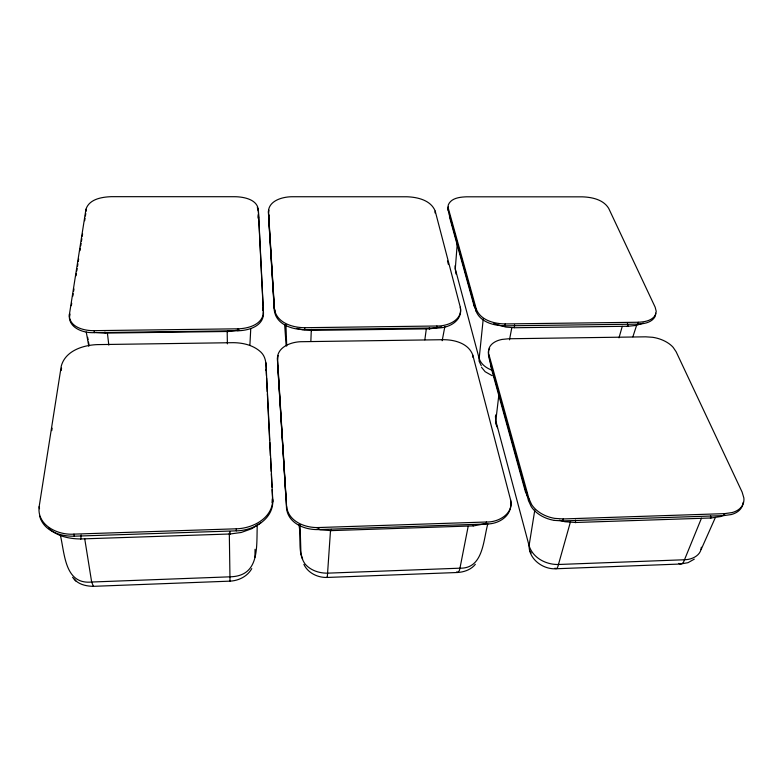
<?xml version="1.0" encoding="UTF-8"?>
<svg xmlns="http://www.w3.org/2000/svg" width="783" height="783" viewBox="0 0 783 783"><rect width="100%" height="100%" fill="white"/><g stroke="black" fill="none" stroke-linecap="round" stroke-linejoin="round"><path stroke-width="1.17" d="M69.403 314.472C67.818 327.94 83.341 333.255 94.332 332.638L237.885 330.769C248.133 330.592 262.794 326.55 263.45 314.247L258.351 210.979C258.361 199.577 243.993 196.817 234.988 196.719L111.362 196.67C102.025 197.013 89.233 198.99 85.954 209.276L69.403 314.472C68.64 327.049 84.143 330.896 94.097 330.651L237.866 328.811C248.113 328.625 262.794 324.612 263.46 312.3L258.351 209.12M263.45 314.247L263.46 312.3M265.956 362.783L272.729 499.671C272.68 518.189 252.743 528.437 236.319 528.799L73.945 534.123C57.971 535.337 36.762 525.413 39.15 506.679L61.27 366.111C65.322 350.755 83.155 345.107 97.376 344.608L233.226 342.68C243.249 342.758 253.751 345.254 261.16 352.379C267.385 358.643 265.829 367.912 266.426 375.869M460.287 307.2C463.164 320.815 448.483 328.586 436.65 327.93L304.724 329.643C292.676 329.663 276.653 324.847 274.461 311.164L268.452 213.123C267.58 200.634 282.81 196.621 292.734 196.739L407.003 196.778C417.574 197.13 430.875 200.184 435.201 211.087L460.287 307.2C462.968 320.169 447.436 326.325 436.885 326.002L304.793 327.695C292.734 327.715 276.693 322.909 274.481 309.226L268.461 211.263M274.461 311.164L274.481 309.226M39.688 516.173C43.613 530.972 60.408 536.619 74.258 536.189L236.358 530.845C253.506 530.649 274.079 519.041 272.729 499.671M510.487 499.476C513.658 514.588 500.043 524.307 486.028 524.013L318.789 529.553C305.301 530.169 288.183 523.592 286.549 508.382L277.466 360.2C276.203 346.938 291.628 341.525 302.473 341.691L443.57 339.695C454.766 339.734 468.665 343.453 472.805 355.139L510.487 499.476C514.216 513.56 498.565 522.427 486.4 522.007L318.887 527.527C305.399 528.134 288.242 521.576 286.588 506.356L277.495 358.232M331.405 529.367L331.326 530.659M311.595 329.398L311.565 330.651M227.853 331.747L227.794 330.495M286.549 508.382L286.588 506.356M304.724 329.643L304.793 327.695M310.851 341.447L311.272 330.524M318.789 529.553L318.887 527.527M249.885 345.372L250.766 328.527M104.922 332.08L105.216 333.049M330.475 530.923L327.284 577.443C317.908 577.795 307.983 573.107 303.873 564.367M257.294 524.307C256.295 546.524 260.348 576.053 230.153 576.817L91.66 582.023C64.549 584.735 64.832 553.63 60.32 535.063M457.341 242.632L455.275 268.892L456 274.011M495.982 414.706L495.424 416.517L495.796 420.843L529.073 545.663C532.841 558.015 546.231 564.837 558.563 564.484L684.685 559.747C691.976 559.62 701.059 555.49 701.333 547.229M483.248 318.779L479.167 358.497L479.118 361.188L481.261 365.7M434.996 212.907L435.201 211.087M499.065 393.154L495.796 420.843L495.717 423.623L497.499 427.714M272.053 502.647L272.259 498.937M655.714 313.2L655.038 316.645C651.622 322.704 644.018 323.829 637.705 324.142L504.869 325.845C493.956 325.699 480.4 322.302 476.025 311.066L448.121 210.265L448.228 205.107C450.939 197.952 459.964 197.071 466.57 196.807L582.415 196.846C591.987 197.189 603.302 199.528 608.665 208.317L655.156 307.181L656.223 311.321L655.557 314.766C652.131 320.824 644.526 321.94 638.204 322.253L505.201 323.937C494.279 323.79 480.703 320.394 476.309 309.168L448.346 208.444M436.65 327.93L436.885 326.002M278.376 366.385L277.945 369.596L286.059 499.055M424.836 339.842L426.295 329.026M81.129 535.004L80.815 539.174M277.466 360.2L278.171 355.511M476.025 311.066L476.309 309.168M472.511 357.077L472.805 355.139M51.756 430.621L52.138 428.213M61.182 370.525L61.554 368.118M69.658 316.449L70.03 314.061M71.341 305.683L71.723 303.295M72.848 296.111L73.22 293.723M73.592 291.325L73.974 288.937M76.039 275.773L76.411 273.375M76.783 270.987L77.165 268.589M77.537 266.2L77.908 263.802M78.29 261.414L78.662 259.016M79.974 250.638L80.346 248.25M80.727 245.852L81.099 243.464M81.471 241.066L81.853 238.678M82.225 236.28L82.597 233.892M84.662 220.728L85.034 218.34M85.416 215.942L85.787 213.553M262.716 310.371L262.892 307.954M534.818 509.909L529.073 545.663C528.858 559.17 543.05 569.584 555.95 568.761L680.466 564.024L688.012 562.683L694.315 559.131M554.354 520.392A27.669 19.262 14.8 0 1 531.217 506.591L528.486 500.601L488.641 356.656L488.621 350.177A23.911 14.74 9.9 0 1 501.942 339.44L508.647 338.765L645.721 336.827L652.64 337.297A24.019 14.045 14.2 0 1 673.155 347.349L676.13 351.763L742.118 492.076L743.85 497.949A28.119 18.048 20 0 1 732.036 512.581L724.569 513.638L563.183 518.943L554.834 518.395A27.718 19.252 14.7 0 1 531.647 504.595L528.916 498.614L488.964 354.719M268.452 213.123L268.951 210.138M254.935 557.29L255.052 549.294M269.009 214.943L268.618 217.243L274.167 307.964L275.097 311.38M504.869 325.845L505.201 323.937M486.028 524.013L486.4 522.007M442.18 340.713L444.842 326.609M509.479 339.832L511.779 327.901M468.175 526.342L459.954 568.184L459.367 570.611L457.712 572.49L327.284 577.443L327.147 576.748M528.486 500.601L528.916 498.614M554.354 520.392L562.693 520.93L563.183 518.943M487.848 523.837C483.228 539.849 483.512 568.742 459.954 568.184L327.793 573.146C319.366 573.322 310.655 570.523 305.057 563.985C297.06 552.681 301.631 537.481 298.881 524.708M637.705 324.142L638.204 322.253M570.533 521.576L557.78 566.892L556.879 568.35L555.95 568.761L555.039 568.106M618.991 337.855L622.27 326.325M632.87 336.807L636.599 325.356M562.693 520.93L723.825 515.606L724.569 513.638M701.48 518.17L683.52 562.145L682.081 563.603L680.466 564.024L678.802 563.408M701.137 549.509L715.398 517.455M257.959 214.953L258.605 217.253L257.92 218.007M265.917 370.212L265.917 369.684M251.774 568.595C247.516 576.376 238.678 580.732 230.016 581.143L93.412 586.33C86.58 586.232 78.907 584.666 74.268 579.234M575.525 522.701L575.515 520.098M475.34 564.308C471.131 569.623 464.299 572.021 457.712 572.49L456.763 571.835M274.363 307.827L274.363 308.336M474.841 305.292L474.058 305.81L474.655 306.505M260.749 522.946L251.793 528.691L241.223 532.479L230.133 533.986L80.718 538.958C69.276 538.87 56.856 536.335 48.526 527.996M450.225 216.509L449.501 216.94L474.058 305.81L476.289 310.45M526.303 490.931L525.481 491.881L526.979 492.429M278.151 369.478L278.141 369.997M491.538 365.534L490.677 365.994L525.354 491.499L528.045 497.499M724.706 514.803L720.595 516.574L710.993 517.984L575.671 522.486L564.964 521.742L559.463 520.255M485.979 523.612L473.578 525.882L331.385 530.62L320.374 529.856L317.135 528.936M643.342 323.066L636.227 325.405L628.103 326.257L514.783 327.734L505.887 327.098L493.76 323.614M441.671 326.951L429.652 328.85L311.575 330.397L302.473 329.741L296.904 328.351M239.207 329.976L227.863 331.483L104.863 333.098L95.546 332.432M723.825 515.606L731.293 514.548A28.071 18.058 20 0 0 743.155 502.383M710.357 518.043L710.993 517.984L710.504 515.645M492.311 370.33C486.635 368.274 481.065 364.506 479.167 358.497L455.275 268.892L455.109 265.731M492.155 375.674L485.137 371.71L481.506 367.276M93.412 586.33L91.66 582.023L84.74 538.88M258.605 217.253L257.92 216.822M627.271 326.227L628.103 326.257L627.398 323.438M473.226 525.931L473.451 524.659M491.332 366.767L490.677 365.994L490.246 360.767M72.574 577.286L75.843 581.015M529.631 550.909L531.217 552.935M514.362 327.705L514.568 324.876M428.898 328.283L429.564 329.114L429.544 327.871M302.62 559.091L300.946 553.757L300.055 524.659M449.628 217.312L449.334 213.553M257.333 207.456L258.351 210.979M447.504 261.003L448.424 264.527M229.84 580.438L230.016 581.143L229.311 533.076M86.257 332.041L88.802 346.252M87.657 337.336L88.078 339.714M88.499 342.102L88.929 344.481M39.15 506.679L39.512 508.744M73.945 534.123L74.258 536.189M230.006 533.468L230.124 534.202L229.967 531.52M107.398 333.039L108.817 345.107M94.097 330.651L94.332 332.638M85.954 209.276L86.159 211.156M488.641 356.656L488.308 352.115A23.881 14.75 9.9 0 1 489.62 348.464M284.669 325.004L286.147 345.743M266.602 378.091L267.199 391.647M267.375 393.839L269.587 440.115M269.773 442.317L270.36 455.755M270.546 458.075L271.202 471.405M271.329 473.832L271.985 487.163M272.102 489.581L272.699 501.707M311.546 330.641L311.526 329.819M285.922 324.475L286.705 346.027M448.003 206.927L448.121 210.265M236.319 528.799L236.358 530.845M227.178 331.62L227.393 343.854M237.866 328.811L237.885 330.769"/></g></svg>
